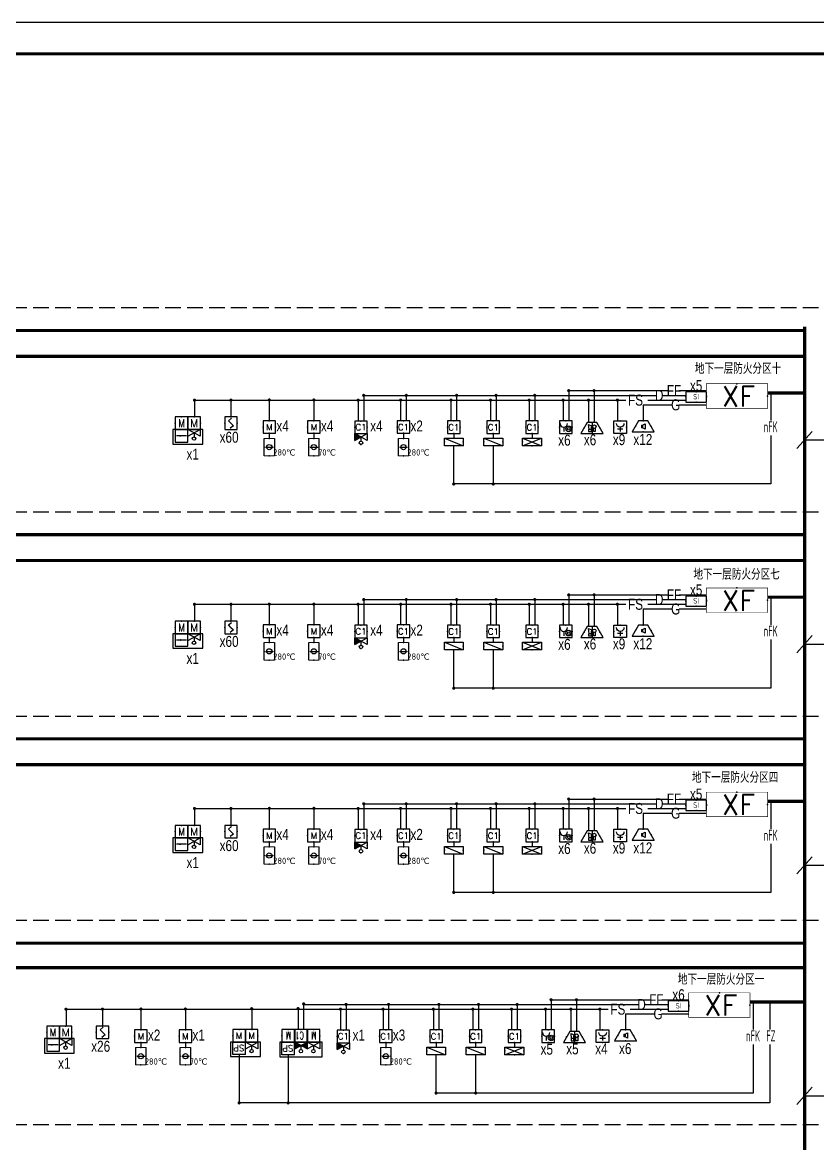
# Model space of a CAD drawing. Extents: x 169898 to 274998, y 61454 to 361069.
# Drawn here: x 229860 to 255171, y 226124 to 261813 of the extents above; entities that cross this region are included whole.
import ezdxf
from ezdxf.enums import TextEntityAlignment as Align

# ---------------------------------------------------------------- set-up
doc = ezdxf.new("R2010")
doc.units = 0
doc.header["$LTSCALE"] = 1000
doc.header["$MEASUREMENT"] = 0
doc.linetypes.add('CONTINOUS', pattern=[0])
doc.linetypes.add('DASH', pattern=[0.35, 0.25, -0.1])
doc.layers.get('0').update_dxf_attribs({"linetype": 'CONTINUOUS'})
for name, color, linetype in [('EQUIP-消防', 3, 'CONTINUOUS'), ('EQUIP-箱柜', 3, 'CONTINUOUS'), ('LAYER1', 7, 'CONTINOUS'), ('SIG_TEXT', 7, 'CONTINUOUS'), ('TEL_TEXT', 3, 'CONTINUOUS'), ('TEL_TITLE', 7, 'CONTINUOUS'), ('WIRE-照明', 1, 'CONTINUOUS')]:
    doc.layers.add(name, color=color, linetype=linetype)
doc.styles.add('_HZTXT', font='ROS', dxfattribs={"width": 0.8, "bigfont": 'JD'})
doc.styles.add('_TCH_LABEL', font='COMPLEX', dxfattribs={"bigfont": 'GBCBIG'})
doc.styles.add('_TEL_DIM', font='SIMPLEX', dxfattribs={"width": 0.8, "height": 3.5, "bigfont": 'JD'})
doc.styles.add('DQ', font='complex.shx', dxfattribs={"width": 0.7, "bigfont": 'HZTXT.shx'})
doc.styles.get("Standard").update_dxf_attribs({"font": 'gbenor.shx', "bigfont": 'gbcbig.shx'})

# ---------------------------------------------------------------- blocks, each defined once
blk = doc.blocks.new('$equip$00001700')
for p, q in [((-0.5, 0.5), (-0.5, -0.5)), ((0.5, 0.5), (-0.5, 0.5)), ((-0.2, 0.2), (0.05, 0.4)), ((0, 0), (-0.2, 0.2)), ((0, 0), (0.2, -0.2)), ((0.5, -0.5), (0.5, 0.5)), ((-0.5, -0.5), (0.5, -0.5)), ((0.2, -0.2), (-0.05, -0.4))]:
    blk.add_line(p, q)
for p in [(-0.5, 0), (0, 0.5), (0.5, 0), (0, -0.5)]:
    blk.add_point(p)
at = {"flags": 1}
for tag, height, p in [('A', 0.00002, (0, 0)), ('B', 0.4, (0.75, -0.204))]:
    blk.add_attdef(tag, text='', height=height, dxfattribs=at).set_placement(p, align=Align.MIDDLE_CENTER)
blk = doc.blocks.new('$equip$00001711')
for p, q in [((-0.5, 1), (-0.5, 0)), ((0.5, 1), (-0.5, 1)), ((0.5, 0), (0.5, 1)), ((-0.5, 0), (0.5, 0)), ((-0.169, 0.5), (-0.169, 0.15))]:
    blk.add_line(p, q)
for radius in [0.226, 0.113]:
    blk.add_circle((0.227, 0.36), radius)
blk.add_arc((-0.169, 0.8), 0.3, 180, 0)
for p in [(0, 1), (-0.5, 0.5), (0, 0), (0.5, 0.5)]:
    blk.add_point(p)
at = {"flags": 1}
for tag, height, p in [('A', 0.00002, (0, 0)), ('B', 0.4, (0.759, 0.309))]:
    blk.add_attdef(tag, text='', height=height, dxfattribs=at).set_placement(p, align=Align.MIDDLE_CENTER)
blk = doc.blocks.new('$equip$00001712')
for p, q in [((-0.5, 1), (-0.5, 0)), ((0.5, 1), (-0.5, 1)), ((0.5, 0), (0.5, 1)), ((-0.5, 0), (0.5, 0)), ((-0.219, 0.331), (0.222, 0.331)), ((0, 0.5), (0, 0.15))]:
    blk.add_line(p, q)
blk.add_arc((0, 0.8), 0.3, 180, 0)
for p in [(0, 1), (-0.5, 0.5), (0, 0), (0.5, 0.5)]:
    blk.add_point(p)
at = {"flags": 1}
for tag, height, p in [('A', 0.00002, (0, 0)), ('B', 0.4, (0.726, 0.302))]:
    blk.add_attdef(tag, text='', height=height, dxfattribs=at).set_placement(p, align=Align.MIDDLE_CENTER)
blk = doc.blocks.new('A$C5F0073ED')
blk.add_point((351, 1))
at = {"layer": 'EQUIP-消防'}
for p, q in [((202, 350), (0, 1)), ((0, 1), (703, 1)), ((502, 350), (202, 350)), ((502, 350), (202, 350)), ((244, 285), (332, 245)), ((264, 125), (244, 285)), ((332, 125), (244, 125)), ((244, 125), (244, 57)), ((244, 57), (332, 57)), ((332, 245), (312, 125)), ((332, 57), (332, 125)), ((352, 350), (352, 0)), ((396, 56), (396, 170)), ((456, 56), (396, 56)), ((456, 170), (456, 56)), ((703, 1), (502, 350))]:
    blk.add_line(p, q, dxfattribs=at)
blk.add_circle((426, 216), 55.4, dxfattribs=at)
for p in [(101, 175), (352, 350), (602, 175)]:
    blk.add_point(p, dxfattribs=at)
at = {"color": 7, "style": '_TEL_DIM', "flags": 1}
blk.add_attdef('A', text='', height=0.01, dxfattribs=at).set_placement((351, 1), align=Align.MIDDLE_CENTER)
blk = doc.blocks.new('$equip$00002776')
for p, q in [((0.65, 0.65), (-0.65, 0.65)), ((-0.65, 0.65), (-0.65, 0)), ((-0.65, 0), (0.65, 0)), ((0.65, 0), (0.65, 0.65))]:
    blk.add_line(p, q)
at = {"const_width": 0.04}
blk.add_lwpolyline([(-0.65, 0.65), (-0.65, 0), (0.65, 0), (0.65, 0.65), (-0.65, 0.65), (-0.65, 0)], dxfattribs=at)
for p in [(-0.65, 0.325), (0, 0.65), (0, 0), (0.65, 0.325)]:
    blk.add_point(p)
at = {"color": 7}
blk.add_attdef('$TEXT$', text='', height=0.34, dxfattribs=at).set_placement((0.006, 0.343), align=Align.MIDDLE_CENTER)
at = {"color": 7, "flags": 1}
for tag, height, p in [('A', 0.00002, (0, 0)), ('B', 0.4, (0.905, 0.246))]:
    blk.add_attdef(tag, text='', height=height, dxfattribs=at).set_placement(p, align=Align.MIDDLE_CENTER)
blk = doc.blocks.new('$equip$00002677')
for p, q in [((-0.3, 0.699), (-0.703, 0)), ((-0.703, 0), (0.703, 0)), ((0.3, 0.699), (-0.3, 0.699)), ((-0.117, 0.421), (-0.117, 0.26)), ((-0.117, 0.421), (-0.036, 0.421)), ((-0.036, 0.26), (-0.117, 0.26)), ((-0.036, 0.421), (0.118, 0.503)), ((-0.036, 0.421), (-0.036, 0.26)), ((0.118, 0.173), (-0.036, 0.26)), ((0.118, 0.503), (0.118, 0.173)), ((0.703, 0), (0.3, 0.699))]:
    blk.add_line(p, q)
at = {"const_width": 0.04}
blk.add_lwpolyline([(-0.3, 0.699), (0.3, 0.699), (0.703, 0), (-0.703, 0), (-0.3, 0.699), (0.3, 0.699)], dxfattribs=at)
blk.add_lwpolyline([(-0.3, 0.699), (0.3, 0.699), (0.703, 0), (-0.703, 0), (-0.3, 0.699), (0.3, 0.699)], dxfattribs=at)
for p in [(-0.501, 0.349), (0, 0.699), (0, 0), (0.502, 0.349)]:
    blk.add_point(p)
at = {"color": 7, "flags": 1}
for tag, height, p in [('A', 0.00002, (0, 0)), ('B', 0.4, (0.961, 0.299))]:
    blk.add_attdef(tag, text='', height=height, dxfattribs=at).set_placement(p, align=Align.MIDDLE_CENTER)
blk = doc.blocks.new('$equip$00001424')
for p, q in [((-0.75, 0), (0.75, 0.6)), ((-0.75, 0.6), (0.75, 0)), ((0.75, 0.6), (-0.75, 0.6)), ((-0.75, 0.6), (-0.75, 0)), ((-0.75, 0), (0.75, 0)), ((0.75, 0), (0.75, 0.6))]:
    blk.add_line(p, q)
for p in [(-0.75, 0.3), (0, 0.6), (0, 0), (0.75, 0.3)]:
    blk.add_point(p)
at = {"style": '_TCH_LABEL', "flags": 9}
blk.add_attdef('A', (0, 0), '', height=0.00002, dxfattribs=at)
blk = doc.blocks.new('$equip_U$00000168(HT0578)')
at = {"color": 3}
for p, q in [((0.5, 1), (-0.5, 1)), ((-0.5, 1), (-0.5, 0)), ((0.5, 1), (-0.5, 1)), ((-0.5, 1), (-0.5, 0)), ((0.5, 0), (0.5, 1)), ((0.5, 0), (0.5, 1)), ((-0.5, 0), (0.5, 0)), ((-0.5, 0), (0.5, 0))]:
    blk.add_line(p, q, dxfattribs=at)
at = {"color": 3, "const_width": 0.0125}
for points in [[(-0.5, 1), (-0.5, 0)], [(0.5, 1), (-0.5, 1)], [(0.5, 0), (0.5, 1)], [(-0.5, 0), (0.5, 0)]]:
    blk.add_lwpolyline(points, dxfattribs=at)
for p in [(0, 1), (-0.5, 0.5), (0, 0), (0.5, 0.5)]:
    blk.add_point(p)
at = {"color": 7, "style": '_TEL_DIM'}
blk.add_attdef('$TEXT$', text='', height=0.5, dxfattribs=at).set_placement((0.004, 0.487), align=Align.MIDDLE_CENTER)
at = {"color": 7, "style": '_TEL_DIM', "flags": 1}
blk.add_attdef('A', text='', height=0.000025, dxfattribs=at).set_placement((0, 0), align=Align.MIDDLE_CENTER)
blk = doc.blocks.new('$equip_U$00000156(HT0578)')
at = {"color": 3}
for p, q in [((1, 1), (0, 1)), ((0, 1), (0, 0)), ((1, 0), (1, 1)), ((0, 0), (-1, 0)), ((-1, 0), (-1, -1)), ((0, 0), (1, 0)), ((1, 0), (0, 0)), ((0, 0), (0, -1)), ((0, -1), (0, 0)), ((1, -1), (1, 0)), ((-1, -1), (0, -1)), ((0, -1), (1, -1))]:
    blk.add_line(p, q, dxfattribs=at)
at = {"color": 3, "linetype": 'Continuous'}
for p, q in [((-0.99, 0), (-0.99, 0.54)), ((-0.99, 0.54), (0, 0)), ((0, 0.54), (-0.99, 0)), ((-0.495, 0.27), (-0.495, 0.585)), ((0, 0.54), (0, 0))]:
    blk.add_line(p, q, dxfattribs=at)
at = {"color": 7}
blk.add_line((0.1, 0.5), (0.9, 0.5), dxfattribs=at)
at = {"color": 4, "linetype": 'DASH'}
blk.add_lwpolyline([(-1.188, 0), (1.188, 0), (1.188, 1.159), (-1.188, 1.159)], close=True, dxfattribs=at)
at = {"color": 3}
blk.add_lwpolyline([(-1, 0), (1, 0), (1, 0), (-1, 0)], close=True, dxfattribs=at)
at = {"color": 3, "linetype": 'Continuous'}
blk.add_circle((-0.495, 0.72), 0.135, dxfattribs=at)
for p in [(-0.99, 0), (1, 0), (-1, -0.5), (1, -0.5), (-0.5, -1), (0, -1), (0.5, -1)]:
    blk.add_point(p)
at = {"color": 7}
blk.add_solid([(0.9, 0.5), (0.551, 0.575), (0.551, 0.425)], dxfattribs=at)
at = {"color": 7, "style": '_TEL_DIM', "flags": 1}
blk.add_attdef('A', text='', height=0.000025, dxfattribs=at).set_placement((0, 0), align=Align.MIDDLE_CENTER)
at = {"color": 7, "style": '_TEL_DIM'}
blk.add_attdef('$TEXT$', text='', height=0.627, dxfattribs=at).set_placement((-0.503, -0.5), align=Align.MIDDLE_CENTER)
at = {"color": 3, "style": '_TEL_DIM', "width": 0.8}
blk.add_attdef('M', text='', height=0.627, dxfattribs=at).set_placement((0.497, -0.5), align=Align.MIDDLE_CENTER)
blk = doc.blocks.new('$equip_U$00000169(HT0578)')
at = {"color": 1}
for p, q in [((0.5, 1), (-0.5, 1)), ((-0.5, 1), (-0.5, 0)), ((0.5, 1), (-0.5, 1)), ((-0.5, 1), (-0.5, 0)), ((0.5, 0), (0.5, 1)), ((0.5, 0), (0.5, 1)), ((-0.5, 0), (0.5, 0)), ((-0.5, 0), (0.5, 0))]:
    blk.add_line(p, q, dxfattribs=at)
at = {"color": 1, "const_width": 0.0125}
for points in [[(-0.5, 1), (-0.5, 0)], [(0.5, 1), (-0.5, 1)], [(0.5, 0), (0.5, 1)], [(-0.5, 0), (0.5, 0)]]:
    blk.add_lwpolyline(points, dxfattribs=at)
for p in [(0, 1), (-0.5, 0.5), (0, 0), (0.5, 0.5)]:
    blk.add_point(p)
at = {"color": 7, "style": '_TEL_DIM'}
blk.add_attdef('$TEXT$', text='', height=0.5, dxfattribs=at).set_placement((0.004, 0.487), align=Align.MIDDLE_CENTER)
at = {"color": 7, "style": '_TEL_DIM', "flags": 1}
blk.add_attdef('A', text='', height=0.000025, dxfattribs=at).set_placement((0, 0), align=Align.MIDDLE_CENTER)
blk = doc.blocks.new('$equip$00002402')
at = {"lineweight": 20}
for p, q in [((0.322, 0.558), (-0.328, 0.558)), ((-0.328, -0.558), (0.322, -0.558))]:
    blk.add_line(p, q, dxfattribs=at)
for p, q in [((-0.328, -0.558), (-0.328, 0.558)), ((-0.242, 0), (0, 0)), ((0, 0), (0.242, 0)), ((0.322, 0.558), (0.322, -0.558))]:
    blk.add_line(p, q)
at = {"const_width": 0.04}
for points in [[(-0.328, -0.558), (-0.328, 0.558)], [(-0.328, 0.558), (0.322, 0.558), (0.322, -0.558), (-0.328, -0.558), (-0.328, 0.558), (0.322, 0.558)]]:
    blk.add_lwpolyline(points, dxfattribs=at)
blk.add_circle((-0.003, 0), 0.164)
for p in [(-0.328, 0), (-0.003, 0.558), (0.322, 0), (-0.003, -0.558)]:
    blk.add_point(p)
at = {"color": 7, "style": '_TEL_DIM', "flags": 1}
blk.add_attdef('A', text='', height=0.00002, dxfattribs=at).set_placement((0, 0), align=Align.MIDDLE_CENTER)
at = {"color": 7}
blk.add_attdef('$TEXT$', text='', height=0.4, dxfattribs=at).set_placement((0.832, -0.336), align=Align.MIDDLE_CENTER)
blk = doc.blocks.new('$equip$00002403')
for p, q in [((-0.328, -0.558), (-0.328, 0.558)), ((-0.242, 0), (0, 0)), ((0, 0), (0.242, 0)), ((0.322, 0.558), (0.322, -0.558))]:
    blk.add_line(p, q)
at = {"lineweight": 20}
for p, q in [((0.322, 0.558), (-0.328, 0.558)), ((-0.328, -0.558), (0.322, -0.558))]:
    blk.add_line(p, q, dxfattribs=at)
at = {"const_width": 0.04}
for points in [[(-0.328, 0.558), (0.322, 0.558), (0.322, -0.558), (-0.328, -0.558), (-0.328, 0.558), (0.322, 0.558)], [(-0.328, -0.558), (-0.328, 0.558)]]:
    blk.add_lwpolyline(points, dxfattribs=at)
blk.add_circle((-0.003, 0), 0.164)
for p in [(-0.328, 0), (-0.003, 0.558), (0.322, 0), (-0.003, -0.558)]:
    blk.add_point(p)
at = {"color": 7, "style": '_TEL_DIM', "flags": 1}
blk.add_attdef('A', text='', height=0.00002, dxfattribs=at).set_placement((0, 0), align=Align.MIDDLE_CENTER)
at = {"color": 7}
blk.add_attdef('$TEXT$', text='', height=0.4, dxfattribs=at).set_placement((0.957, -0.336), align=Align.MIDDLE_CENTER)
blk = doc.blocks.new('$equip_U$00000377(HT0787)')
at = {"const_width": 0.0125}
blk.add_lwpolyline([(-0.75, 0.6), (0.75, 0.6), (0.75, 0), (-0.75, 0), (-0.75, 0.6)], dxfattribs=at)
for p in [(0, 0.6), (-0.75, 0.3), (0.75, 0.3)]:
    blk.add_point(p)
at = {"color": 7, "style": '_TEL_DIM'}
blk.add_attdef('$TEXT$', text='', height=0.5, dxfattribs=at).set_placement((0.034, 0.291), align=Align.MIDDLE_CENTER)
at = {"color": 7, "style": '_TEL_DIM', "flags": 1}
for tag in ['A', 'REMARK']:
    blk.add_attdef(tag, text='', height=0.000025, dxfattribs=at).set_placement((0, 0), align=Align.MIDDLE_CENTER)
blk = doc.blocks.new('$equip_U$00000169(HT0787)')
at = {"color": 1}
for p, q in [((0.5, 1), (-0.5, 1)), ((-0.5, 1), (-0.5, 0)), ((0.5, 1), (-0.5, 1)), ((-0.5, 1), (-0.5, 0)), ((0.5, 0), (0.5, 1)), ((0.5, 0), (0.5, 1)), ((-0.5, 0), (0.5, 0)), ((-0.5, 0), (0.5, 0))]:
    blk.add_line(p, q, dxfattribs=at)
at = {"color": 1, "const_width": 0.0125}
for points in [[(-0.5, 1), (-0.5, 0)], [(0.5, 1), (-0.5, 1)], [(0.5, 0), (0.5, 1)], [(-0.5, 0), (0.5, 0)]]:
    blk.add_lwpolyline(points, dxfattribs=at)
for p in [(0, 1), (-0.5, 0.5), (0, 0), (0.5, 0.5)]:
    blk.add_point(p)
at = {"color": 7, "style": '_TEL_DIM'}
blk.add_attdef('$TEXT$', text='', height=0.5, dxfattribs=at).set_placement((0.004, 0.487), align=Align.MIDDLE_CENTER)
at = {"color": 7, "style": '_TEL_DIM', "flags": 1}
blk.add_attdef('A', text='', height=0.000025, dxfattribs=at).set_placement((0, 0), align=Align.MIDDLE_CENTER)
blk = doc.blocks.new('$equip_U$00000182(HT0787)')
at = {"color": 1}
for p, q in [((-0.501, 1), (-0.501, 0)), ((0.499, 1), (-0.501, 1)), ((-0.501, 1), (-0.501, 0)), ((0.499, 1), (-0.501, 1)), ((0.499, 0), (0.499, 1)), ((0.499, 0), (0.499, 1)), ((-0.501, 0), (0.499, 0)), ((-0.501, 0), (0.499, 0))]:
    blk.add_line(p, q, dxfattribs=at)
at = {"color": 2}
for p, q in [((0.501, 1.545), (-0.499, 1)), ((-0.499, 1.545), (0.501, 1)), ((-0.499, 1), (-0.499, 1.545)), ((0.001, 1.273), (0.001, 1.591)), ((0.501, 1.545), (0.501, 1))]:
    blk.add_line(p, q, dxfattribs=at)
at = {"color": 1, "const_width": 0.0125}
for points in [[(0.499, 1), (-0.501, 1)], [(-0.501, 1), (-0.501, 0)], [(0.499, 0), (0.499, 1)], [(-0.501, 0), (0.499, 0)]]:
    blk.add_lwpolyline(points, dxfattribs=at)
at = {"color": 2}
blk.add_circle((0.001, 1.727), 0.136, dxfattribs=at)
for p in [(0.001, 1.864), (-0.499, 1.273), (0.501, 1.273), (-0.501, 0.5), (-0.001, 0), (0.499, 0.5)]:
    blk.add_point(p)
blk.add_solid([(0.001, 1.273), (0.501, 1), (0.501, 1.545)], dxfattribs=at)
at = {"color": 7, "style": '_TEL_DIM'}
blk.add_attdef('$TEXT$', text='', height=0.5, dxfattribs=at).set_placement((0.003, 0.487), align=Align.MIDDLE_CENTER)
at = {"color": 7, "style": '_TEL_DIM', "flags": 1}
blk.add_attdef('A', text='', height=0.000025, dxfattribs=at).set_placement((0, 0), align=Align.MIDDLE_CENTER)
blk = doc.blocks.new('$equip$00001416')
for p, q in [((0.75, 0.6), (-0.75, 0.6)), ((-0.75, 0), (0.75, 0.6)), ((-0.75, 0.6), (-0.75, 0)), ((-0.75, 0), (0.75, 0)), ((0.75, 0), (0.75, 0.6))]:
    blk.add_line(p, q)
for p in [(-0.75, 0.3), (0, 0.6), (0, 0), (0.75, 0.3)]:
    blk.add_point(p)
at = {"style": '_TCH_LABEL', "flags": 9}
blk.add_attdef('A', (0, 0), '', height=0.00002, dxfattribs=at)
blk = doc.blocks.new('$equip_U$00000243(HT0787)')
h = blk.add_hatch(color=2)
h.paths.add_polyline_path([(-0.49, 1), (0.005, 1.27), (-0.49, 1.54)])
h.paths.add_polyline_path([(0.5, 1), (0.5, 1.54), (0.005, 1.27)])
at = {"color": 4}
for p, q in [((0.52, 2), (0.52, 1)), ((0.52, 2), (1.52, 2)), ((1.52, 2), (1.52, 1)), ((0.51, 1), (1.51, 1))]:
    blk.add_line(p, q, dxfattribs=at)
at = {"color": 3}
for p, q in [((-0.515, 1), (-1.515, 1)), ((-1.515, 1), (-1.515, 0)), ((-0.515, 1), (-1.515, 1)), ((-1.515, 1), (-1.515, 0)), ((-0.515, 0), (-0.515, 1)), ((-0.515, 0), (-0.515, 1)), ((1.52, 1), (0.52, 1)), ((1.52, 1), (0.52, 1)), ((0.52, 1), (0.52, 0)), ((1.52, 1), (0.52, 1)), ((0.52, 1), (0.52, 0)), ((1.52, 0), (1.52, 1)), ((1.52, 0), (1.52, 1)), ((-1.515, 0), (-0.515, 0)), ((-1.515, 0), (-0.515, 0)), ((0.52, 0), (1.52, 0)), ((0.52, 0), (1.52, 0))]:
    blk.add_line(p, q, dxfattribs=at)
at = {"color": 3, "linetype": 'Continuous'}
for p, q in [((-1.49, 1), (-1.49, 1.54)), ((-1.49, 1.54), (-0.5, 1)), ((-0.5, 1.54), (-1.49, 1)), ((-0.995, 1.27), (-0.995, 1.585)), ((-0.5, 1.54), (-0.5, 1))]:
    blk.add_line(p, q, dxfattribs=at)
at = {"color": 1}
for p, q in [((0.5, 1), (-0.5, 1)), ((-0.5, 1), (-0.5, 0)), ((0.5, 1), (-0.5, 1)), ((-0.5, 1), (-0.5, 0)), ((0.5, 0), (0.5, 1)), ((0.5, 0), (0.5, 1)), ((-0.5, 0), (0.5, 0)), ((-0.5, 0), (0.5, 0))]:
    blk.add_line(p, q, dxfattribs=at)
at = {"color": 2, "linetype": 'Continuous'}
for p, q in [((-0.49, 1), (-0.49, 1.54)), ((-0.49, 1.54), (0.5, 1)), ((0.5, 1.54), (-0.49, 1)), ((0.005, 1.27), (0.005, 1.585))]:
    blk.add_line(p, q, dxfattribs=at)
at = {"linetype": 'Continuous'}
blk.add_line((0.5, 1.54), (0.5, 1), dxfattribs=at)
at = {"color": 4, "linetype": 'DASH'}
blk.add_lwpolyline([(-1.698, 1), (1.689, 1), (1.689, 2.159), (-1.698, 2.159)], close=True, dxfattribs=at)
at = {"color": 3, "const_width": 0.0125}
for points in [[(-1.515, 1), (-1.515, 0)], [(-0.515, 1), (-1.515, 1)], [(-0.515, 0), (-0.515, 1)], [(0.52, 1), (0.52, 0)], [(1.52, 1), (0.52, 1)], [(1.52, 0), (1.52, 1)], [(-1.515, 0), (-0.515, 0)], [(0.52, 0), (1.52, 0)]]:
    blk.add_lwpolyline(points, dxfattribs=at)
at = {"color": 1, "const_width": 0.0125}
for points in [[(-0.5, 1), (-0.5, 0)], [(0.5, 1), (-0.5, 1)], [(0.5, 0), (0.5, 1)], [(-0.5, 0), (0.5, 0)]]:
    blk.add_lwpolyline(points, dxfattribs=at)
at = {"color": 3, "linetype": 'Continuous'}
blk.add_circle((-0.995, 1.72), 0.135, dxfattribs=at)
at = {"color": 2, "linetype": 'Continuous'}
blk.add_circle((0.005, 1.72), 0.135, dxfattribs=at)
for p in [(-1.515, 0.5), (-1.015, 0), (0, 0), (1.02, 0), (1.52, 0.5)]:
    blk.add_point(p)
at = {"color": 7, "style": 'DQ'}
blk.add_text('SP', height=0.5, dxfattribs=at).set_placement((1.045, 1.486), align=Align.MIDDLE)
at = {"color": 7, "style": '_TEL_DIM', "width": 0.6}
for s, p in [('M ', (-1.23, 0.18)), ('C1', (-0.23, 0.18)), ('M ', (0.804, 0.18))]:
    blk.add_text(s, height=0.6, dxfattribs=at).set_placement(p)
at = {"color": 7, "style": '_TEL_DIM', "flags": 1}
blk.add_attdef('A', text='', height=0.000025, dxfattribs=at).set_placement((0, 0), align=Align.MIDDLE_CENTER)
blk = doc.blocks.new('$equip_U$00000224(HT0787)')
at = {"color": 1}
for p, q in [((0, 1), (1, 1)), ((0, 1), (0, 0)), ((1, 1), (1, 0)), ((0, 0), (1, 0))]:
    blk.add_line(p, q, dxfattribs=at)
at = {"color": 3}
for p, q in [((-1, 0), (-1, -1)), ((0, 0), (-1, 0)), ((-1, 0), (-1, -1)), ((0, 0), (-1, 0)), ((0, 0), (-1, 0)), ((0, 0), (0, -1)), ((1, 0), (0, 0)), ((0, 0), (0, -1)), ((1, 0), (0, 0)), ((0, -1), (0, 0)), ((0, -1), (0, 0)), ((1, 0), (0, 0)), ((0, 0), (1, 0)), ((1, -1), (1, 0)), ((1, -1), (1, 0)), ((-1, -1), (0, -1)), ((-1, -1), (0, -1)), ((0, -1), (1, -1)), ((0, -1), (1, -1))]:
    blk.add_line(p, q, dxfattribs=at)
at = {"color": 3, "linetype": 'Continuous'}
for p, q in [((0, 0.54), (-0.99, 0)), ((-0.99, 0.54), (0, 0)), ((-0.99, 0), (-0.99, 0.54)), ((-0.495, 0.27), (-0.495, 0.585)), ((0, 0.54), (0, 0))]:
    blk.add_line(p, q, dxfattribs=at)
at = {"color": 4, "linetype": 'DASH'}
blk.add_lwpolyline([(-1.188, 0), (1.188, 0), (1.188, 1.159), (-1.188, 1.159)], close=True, dxfattribs=at)
at = {"color": 3, "const_width": 0.0125}
for points in [[(0, 0), (-1, 0)], [(-1, 0), (-1, -1)], [(1, 0), (0, 0)], [(0, 0), (0, -1)], [(0, -1), (0, 0)], [(1, -1), (1, 0)], [(-1, -1), (0, -1)], [(0, -1), (1, -1)]]:
    blk.add_lwpolyline(points, dxfattribs=at)
at = {"color": 3, "linetype": 'Continuous'}
blk.add_circle((-0.495, 0.72), 0.135, dxfattribs=at)
for p in [(1, 0.5), (-1, -0.5), (1, -0.5), (-0.5, -1), (0.5, -1)]:
    blk.add_point(p)
at = {"color": 7, "style": 'DQ'}
blk.add_text('SP', height=0.5, dxfattribs=at).set_placement((0.525, 0.486), align=Align.MIDDLE)
at = {"color": 7, "style": '_TEL_DIM', "flags": 1}
blk.add_attdef('A', text='', height=0.000025, dxfattribs=at).set_placement((0, 0), align=Align.MIDDLE_CENTER)
at = {"color": 7, "style": '_TEL_DIM'}
for tag, p in [('$TEXT$', (-0.496, -0.513)), ('M', (0.504, -0.513))]:
    blk.add_attdef(tag, text='', height=0.5, dxfattribs=at).set_placement(p, align=Align.MIDDLE_CENTER)

msp = doc.modelspace()

# ---------------------------------------------------------------- linework, layer by layer
for p, q in [((255002, 248795), (254514, 248249)), ((254754, 248526), (262530, 248526)), ((255002, 242295), (254514, 241749)), ((254754, 242026), (262530, 242026)), ((255002, 235255), (254514, 234709)), ((254754, 234986), (262530, 234986)), ((255002, 227917), (254514, 227371)), ((254762, 227648), (262538, 227648))]:
    msp.add_line(p, q)
at = {"layer": 'LAYER1', "linetype": 'DASH', "ltscale": 2}
for p, q in [((174899, 252733), (265998, 252733)), ((174899, 246233), (265998, 246233)), ((174899, 239733), (265998, 239733)), ((174899, 233233), (265998, 233233)), ((174899, 226733), (265998, 226733))]:
    msp.add_line(p, q, dxfattribs=at)
at = {"layer": 'SIG_TEXT', "const_width": 50}
for points in [[(235361, 249791, -1), (235311, 249791, -1)], [(236523, 249791, -1), (236473, 249791, -1)], [(237744, 249795, -1), (237694, 249795, -1)], [(239162, 249795, -1), (239112, 249795, -1)], [(240571, 249791, -1), (240521, 249791, -1)], [(240749, 249941, -1), (240699, 249941, -1)], [(241924, 249791, -1), (241874, 249791, -1)], [(242102, 249941, -1), (242052, 249941, -1)], [(243527, 249791, -1), (243477, 249791, -1)], [(243705, 249941, -1), (243655, 249941, -1)], [(244784, 249791, -1), (244734, 249791, -1)], [(244962, 249941, -1), (244912, 249941, -1)], [(246017, 249791, -1), (245967, 249791, -1)], [(246195, 249941, -1), (246145, 249941, -1)], [(247096, 249791, -1), (247046, 249791, -1)], [(247274, 250091, -1), (247224, 250091, -1)], [(247904, 249791, -1), (247854, 249791, -1)], [(248082, 250091, -1), (248032, 250091, -1)], [(248825, 249791, -1), (248775, 249791, -1)], [(243614, 247120, -1), (243564, 247120, -1)], [(244873, 247120, -1), (244823, 247120, -1)], [(240749, 243441, -1), (240699, 243441, -1)], [(242102, 243441, -1), (242052, 243441, -1)], [(243705, 243441, -1), (243655, 243441, -1)], [(244962, 243441, -1), (244912, 243441, -1)], [(246195, 243441, -1), (246145, 243441, -1)], [(247274, 243591, -1), (247224, 243591, -1)], [(248082, 243591, -1), (248032, 243591, -1)], [(235361, 243291, -1), (235311, 243291, -1)], [(236523, 243291, -1), (236473, 243291, -1)], [(237744, 243295, -1), (237694, 243295, -1)], [(239162, 243295, -1), (239112, 243295, -1)], [(240571, 243291, -1), (240521, 243291, -1)], [(241924, 243291, -1), (241874, 243291, -1)], [(243527, 243291, -1), (243477, 243291, -1)], [(244784, 243291, -1), (244734, 243291, -1)], [(246017, 243291, -1), (245967, 243291, -1)], [(247096, 243291, -1), (247046, 243291, -1)], [(247904, 243291, -1), (247854, 243291, -1)], [(248825, 243291, -1), (248775, 243291, -1)], [(243614, 240620, -1), (243564, 240620, -1)], [(244873, 240620, -1), (244823, 240620, -1)], [(240749, 236941, -1), (240699, 236941, -1)], [(242102, 236941, -1), (242052, 236941, -1)], [(243705, 236941, -1), (243655, 236941, -1)], [(244962, 236941, -1), (244912, 236941, -1)], [(246195, 236941, -1), (246145, 236941, -1)], [(247274, 237091, -1), (247224, 237091, -1)], [(248082, 237091, -1), (248032, 237091, -1)], [(235361, 236791, -1), (235311, 236791, -1)], [(236523, 236791, -1), (236473, 236791, -1)], [(237744, 236795, -1), (237694, 236795, -1)], [(239162, 236795, -1), (239112, 236795, -1)], [(240571, 236791, -1), (240521, 236791, -1)], [(241924, 236791, -1), (241874, 236791, -1)], [(243527, 236791, -1), (243477, 236791, -1)], [(244784, 236791, -1), (244734, 236791, -1)], [(246017, 236791, -1), (245967, 236791, -1)], [(247096, 236791, -1), (247046, 236791, -1)], [(247904, 236791, -1), (247854, 236791, -1)], [(248825, 236791, -1), (248775, 236791, -1)], [(243614, 234120, -1), (243564, 234120, -1)], [(244873, 234120, -1), (244823, 234120, -1)], [(238837, 230572, -1), (238787, 230572, -1)], [(240187, 230553, -1), (240137, 230553, -1)], [(241541, 230553, -1), (241491, 230553, -1)], [(243143, 230553, -1), (243093, 230553, -1)], [(244401, 230553, -1), (244351, 230553, -1)], [(245633, 230553, -1), (245583, 230553, -1)], [(246712, 230703, -1), (246662, 230703, -1)], [(247521, 230703, -1), (247471, 230703, -1)], [(231272, 230403, -1), (231222, 230403, -1)], [(232435, 230403, -1), (232385, 230403, -1)], [(233655, 230407, -1), (233605, 230407, -1)], [(235073, 230407, -1), (235023, 230407, -1)], [(237183, 230418, -1), (237133, 230418, -1)], [(238659, 230422, -1), (238609, 230422, -1)], [(240010, 230403, -1), (239960, 230403, -1)], [(241363, 230403, -1), (241313, 230403, -1)], [(242966, 230403, -1), (242916, 230403, -1)], [(244223, 230403, -1), (244173, 230403, -1)], [(245456, 230403, -1), (245406, 230403, -1)], [(246535, 230403, -1), (246485, 230403, -1)], [(247343, 230403, -1), (247293, 230403, -1)], [(248264, 230403, -1), (248214, 230403, -1)], [(243053, 227732, -1), (243003, 227732, -1)], [(244312, 227732, -1), (244262, 227732, -1)], [(236783, 227418, -1), (236733, 227418, -1)], [(238343, 227418, -1), (238293, 227418, -1)]]:
    msp.add_lwpolyline(points, format="xyb", close=True, dxfattribs=at)
at = {"layer": 'TEL_TITLE'}
msp.add_lwpolyline([(169898, 202413), (274998, 202413), (274998, 261813), (169898, 261813)], close=True, dxfattribs=at)
at = {"layer": 'TEL_TITLE', "const_width": 100}
msp.add_lwpolyline([(172398, 203413), (273998, 203413), (273998, 260813), (172398, 260813)], close=True, dxfattribs=at)
at = {"layer": 'WIRE-照明', "linetype": 'ByBlock'}
for p, q in [((240724, 249941), (250030, 249941)), ((247249, 250091), (250413, 250091)), ((250233, 249941), (250981, 249941)), ((250770, 250091), (251631, 250091)), ((253679, 250018), (253679, 249142)), ((235335, 249791), (249066, 249791)), ((249621, 249641), (250551, 249641)), ((249765, 249791), (250981, 249791)), ((250764, 249641), (251631, 249641)), ((253679, 248665), (253679, 247120)), ((243589, 247120), (243589, 248340)), ((244848, 248340), (244848, 247120)), ((253679, 247120), (243589, 247120)), ((240724, 243441), (250030, 243441)), ((247249, 243591), (250413, 243591)), ((250233, 243441), (250981, 243441)), ((250770, 243591), (251631, 243591)), ((253679, 243518), (253679, 242642)), ((235335, 243291), (249066, 243291)), ((249621, 243141), (250551, 243141)), ((249765, 243291), (250981, 243291)), ((250764, 243141), (251631, 243141)), ((253679, 242165), (253679, 240620)), ((243589, 240620), (243589, 241840)), ((244848, 241840), (244848, 240620)), ((253679, 240620), (243589, 240620)), ((247249, 237091), (250413, 237091)), ((250770, 237091), (251631, 237091)), ((253679, 237018), (253679, 236142)), ((235335, 236791), (249066, 236791)), ((240724, 236941), (250030, 236941)), ((249621, 236641), (250551, 236641)), ((249765, 236791), (250981, 236791)), ((250233, 236941), (250981, 236941)), ((250764, 236641), (251631, 236641)), ((253679, 235665), (253679, 234120)), ((243589, 234120), (243589, 235340)), ((244848, 235340), (244848, 234120)), ((253679, 234120), (243589, 234120)), ((238812, 230553), (249469, 230553)), ((246687, 230703), (249852, 230703)), ((249672, 230553), (250419, 230553)), ((250209, 230703), (251069, 230703)), ((253118, 230630), (253118, 229754)), ((253647, 230630), (253647, 229754)), ((231247, 230403), (248505, 230403)), ((249060, 230253), (249990, 230253)), ((249204, 230403), (250419, 230403)), ((250203, 230253), (251069, 230253)), ((253118, 229278), (253118, 227732)), ((253647, 229278), (253647, 227418)), ((236758, 228957), (236758, 227418)), ((238318, 228954), (238318, 227418)), ((243028, 227732), (243028, 228952)), ((244287, 228952), (244287, 227732)), ((253118, 227732), (243028, 227732)), ((253647, 227418), (236758, 227418))]:
    msp.add_line(p, q, dxfattribs=at)
at = {"layer": 'WIRE-照明'}
for p, q in [((240724, 249941), (240724, 249130)), ((242077, 249941), (242077, 249130)), ((243680, 249941), (243680, 249130)), ((244937, 249941), (244937, 249130)), ((246170, 249941), (246170, 249130)), ((247249, 250091), (247249, 249130)), ((248057, 250091), (248057, 249080)), ((235335, 249791), (235335, 249254)), ((236498, 249791), (236498, 249254)), ((237719, 249795), (237719, 249134)), ((239137, 249795), (239137, 249134)), ((240546, 249791), (240546, 249130)), ((241899, 249791), (241899, 249130)), ((243502, 249791), (243502, 249130)), ((244759, 249791), (244759, 249130)), ((245992, 249791), (245992, 249130)), ((247071, 249791), (247071, 249130)), ((247879, 249791), (247879, 249080)), ((248800, 249791), (248800, 249130)), ((249621, 249641), (249621, 249130)), ((237719, 248734), (237719, 248572)), ((239137, 248734), (239137, 248572)), ((241988, 248734), (241988, 248572)), ((243591, 248730), (243591, 248580)), ((244848, 248730), (244848, 248580)), ((246081, 248730), (246081, 248580)), ((240724, 243441), (240724, 242630)), ((242077, 243441), (242077, 242630)), ((243680, 243441), (243680, 242630)), ((244937, 243441), (244937, 242630)), ((246170, 243441), (246170, 242630)), ((247249, 243591), (247249, 242630)), ((248057, 243591), (248057, 242580)), ((235335, 243291), (235335, 242754)), ((236498, 243291), (236498, 242754)), ((237719, 243295), (237719, 242634)), ((239137, 243295), (239137, 242634)), ((240546, 243291), (240546, 242630)), ((241899, 243291), (241899, 242630)), ((243502, 243291), (243502, 242630)), ((244759, 243291), (244759, 242630)), ((245992, 243291), (245992, 242630)), ((247071, 243291), (247071, 242630)), ((247879, 243291), (247879, 242580)), ((248800, 243291), (248800, 242630)), ((249621, 243141), (249621, 242630)), ((237719, 242234), (237719, 242072)), ((239137, 242234), (239137, 242072)), ((241988, 242234), (241988, 242072)), ((243591, 242230), (243591, 242080)), ((244848, 242230), (244848, 242080)), ((246081, 242230), (246081, 242080)), ((247249, 237091), (247249, 236130)), ((248057, 237091), (248057, 236080)), ((235335, 236791), (235335, 236254)), ((236498, 236791), (236498, 236254)), ((237719, 236795), (237719, 236134)), ((239137, 236795), (239137, 236134)), ((240546, 236791), (240546, 236130)), ((240724, 236941), (240724, 236130)), ((241899, 236791), (241899, 236130)), ((242077, 236941), (242077, 236130)), ((243502, 236791), (243502, 236130)), ((243680, 236941), (243680, 236130)), ((244759, 236791), (244759, 236130)), ((244937, 236941), (244937, 236130)), ((245992, 236791), (245992, 236130)), ((246170, 236941), (246170, 236130)), ((247071, 236791), (247071, 236130)), ((247879, 236791), (247879, 236080)), ((248800, 236791), (248800, 236130)), ((249621, 236641), (249621, 236130)), ((237719, 235734), (237719, 235572)), ((239137, 235734), (239137, 235572)), ((241988, 235734), (241988, 235572)), ((243591, 235730), (243591, 235580)), ((244848, 235730), (244848, 235580)), ((246081, 235730), (246081, 235580)), ((238812, 230572), (238812, 229760)), ((240162, 230553), (240162, 229742)), ((241516, 230553), (241516, 229742)), ((243118, 230553), (243118, 229742)), ((244376, 230553), (244376, 229742)), ((245608, 230553), (245608, 229742)), ((246687, 230703), (246687, 229742)), ((247496, 230703), (247496, 229692)), ((231247, 230403), (231247, 229866)), ((232410, 230403), (232410, 229866)), ((233630, 230407), (233630, 229746)), ((235048, 230407), (235048, 229746)), ((237158, 230418), (237158, 229757)), ((238634, 230422), (238634, 229760)), ((239985, 230403), (239985, 229742)), ((241338, 230403), (241338, 229742)), ((242941, 230403), (242941, 229742)), ((244198, 230403), (244198, 229742)), ((245431, 230403), (245431, 229742)), ((246510, 230403), (246510, 229742)), ((247318, 230403), (247318, 229692)), ((248239, 230403), (248239, 229742)), ((249060, 230253), (249060, 229742)), ((233630, 229346), (233630, 229185)), ((235048, 229346), (235048, 229185)), ((241427, 229346), (241427, 229185)), ((243029, 229342), (243029, 229192)), ((244287, 229342), (244287, 229192)), ((245520, 229342), (245520, 229192))]:
    msp.add_line(p, q, dxfattribs=at)
at = {"layer": 'WIRE-照明', "const_width": 100}
for points in [[(205626, 252006), (254762, 252006)], [(254762, 252133), (254762, 217133)], [(227108, 249779), (227108, 251184), (254762, 251184)], [(254762, 250018), (253581, 250018)], [(205626, 245506), (254762, 245506)], [(205626, 245506), (254762, 245506)], [(227108, 243279), (227108, 244684), (254762, 244684)], [(254762, 243518), (253581, 243518)], [(205626, 239006), (254762, 239006)], [(205626, 239006), (254762, 239006)], [(227108, 236779), (227108, 238184), (254762, 238184)], [(254762, 237018), (253581, 237018)], [(205626, 232506), (254762, 232506)], [(227108, 230320), (227108, 231724), (254762, 231724)], [(254762, 230630), (253019, 230630)]]:
    msp.add_lwpolyline(points, dxfattribs=at)

# ---------------------------------------------------------------- block references
for p in [(247640, 248730), (247640, 242230), (247640, 235730), (247079, 229342)]:
    msp.add_blockref('A$C5F0073ED', p)
at = {"layer": 'EQUIP-消防'}
for name, p, xscale, yscale, zscale, values in [('$equip_U$00000377(HT0787)', (252606, 249531), 1300, 1300, 1300, {'$TEXT$': 'XF'}), ('$equip$00002776', (251306, 249728), 500, 500, 500, {'$TEXT$': 'SI'}), ('$equip_U$00000168(HT0578)', (237719, 248734), 400, 400, 400, {'$TEXT$': 'M'}), ('$equip_U$00000168(HT0578)', (239137, 248734), 400, 400, 400, {'$TEXT$': 'M'}), ('$equip_U$00000169(HT0787)', (241988, 248734), 400, 400, 400, {'$TEXT$': 'C1'}), ('$equip_U$00000169(HT0578)', (243591, 248730), 400, 400, 400, {'$TEXT$': 'C1'}), ('$equip_U$00000169(HT0578)', (244848, 248730), 400, 400, 400, {'$TEXT$': 'C1'}), ('$equip_U$00000169(HT0578)', (246081, 248730), 400, 400, 400, {'$TEXT$': 'C1'}), ('$equip$00002403', (237720, 248293), 500, 500, 500, {'$TEXT$': '280℃'}), ('$equip$00002402', (239138, 248293), 500, 500, 500, {'$TEXT$': '70℃'}), ('$equip$00002403', (241990, 248293), 500, 500, 500, {'$TEXT$': '280℃'}), ('$equip_U$00000377(HT0787)', (252606, 243031), 1300, 1300, 1300, {'$TEXT$': 'XF'}), ('$equip$00002776', (251306, 243228), 500, 500, 500, {'$TEXT$': 'SI'}), ('$equip_U$00000168(HT0578)', (237719, 242234), 400, 400, 400, {'$TEXT$': 'M'}), ('$equip_U$00000168(HT0578)', (239137, 242234), 400, 400, 400, {'$TEXT$': 'M'}), ('$equip_U$00000169(HT0787)', (241988, 242234), 400, 400, 400, {'$TEXT$': 'C1'}), ('$equip_U$00000169(HT0578)', (243591, 242230), 400, 400, 400, {'$TEXT$': 'C1'}), ('$equip_U$00000169(HT0578)', (244848, 242230), 400, 400, 400, {'$TEXT$': 'C1'}), ('$equip_U$00000169(HT0578)', (246081, 242230), 400, 400, 400, {'$TEXT$': 'C1'}), ('$equip$00002403', (237720, 241793), 500, 500, 500, {'$TEXT$': '280℃'}), ('$equip$00002402', (239138, 241793), 500, 500, 500, {'$TEXT$': '70℃'}), ('$equip$00002403', (241990, 241793), 500, 500, 500, {'$TEXT$': '280℃'}), ('$equip$00002776', (251306, 236728), 500, 500, 500, {'$TEXT$': 'SI'}), ('$equip_U$00000377(HT0787)', (252606, 236531), 1300, 1300, 1300, {'$TEXT$': 'XF'}), ('$equip_U$00000168(HT0578)', (237719, 235734), 400, 400, 400, {'$TEXT$': 'M'}), ('$equip_U$00000168(HT0578)', (239137, 235734), 400, 400, 400, {'$TEXT$': 'M'}), ('$equip_U$00000169(HT0787)', (241988, 235734), 400, 400, 400, {'$TEXT$': 'C1'}), ('$equip_U$00000169(HT0578)', (243591, 235730), 400, 400, 400, {'$TEXT$': 'C1'}), ('$equip_U$00000169(HT0578)', (244848, 235730), 400, 400, 400, {'$TEXT$': 'C1'}), ('$equip_U$00000169(HT0578)', (246081, 235730), 400, 400, 400, {'$TEXT$': 'C1'}), ('$equip$00002403', (237720, 235293), 500, 500, 500, {'$TEXT$': '280℃'}), ('$equip$00002402', (239138, 235293), 500, 500, 500, {'$TEXT$': '70℃'}), ('$equip$00002403', (241990, 235293), 500, 500, 500, {'$TEXT$': '280℃'}), ('$equip_U$00000377(HT0787)', (252044, 230143), 1300, 1300, 1300, {'$TEXT$': 'XF'}), ('$equip$00002776', (250744, 230340), 500, 500, 500, {'$TEXT$': 'SI'}), ('$equip_U$00000168(HT0578)', (233630, 229346), 400, 400, 400, {'$TEXT$': 'M'}), ('$equip_U$00000168(HT0578)', (235048, 229346), 400, 400, 400, {'$TEXT$': 'M'}), ('$equip_U$00000169(HT0787)', (241427, 229346), 400, 400, 400, {'$TEXT$': 'C1'}), ('$equip_U$00000169(HT0578)', (243029, 229342), 400, 400, 400, {'$TEXT$': 'C1'}), ('$equip_U$00000169(HT0578)', (244287, 229342), 400, 400, 400, {'$TEXT$': 'C1'}), ('$equip_U$00000169(HT0578)', (245520, 229342), 400, 400, 400, {'$TEXT$': 'C1'}), ('$equip$00002403', (233632, 228905), 500, 500, 500, {'$TEXT$': '280℃'}), ('$equip$00002402', (235050, 228905), 500, 500, 500, {'$TEXT$': '70℃'}), ('$equip$00002403', (241428, 228905), 500, 500, 500, {'$TEXT$': '280℃'})]:
    msp.add_blockref(name, p, dxfattribs=dict(at, xscale=xscale, yscale=yscale, zscale=zscale)).add_auto_attribs(values)
ref = msp.add_blockref('$equip_U$00000156(HT0578)', (235124, 248854), dxfattribs=dict(at, xscale=400, yscale=400, zscale=400, rotation=180))
ref.add_attrib('M', 'M', dxfattribs={"layer": '0', "color": 3, "height": 251, "style": '_TEL_DIM', "width": 0.8}).set_placement((234925, 249054), align=Align.MIDDLE_CENTER)
ref.add_attrib('$TEXT$', 'M', dxfattribs={"layer": '0', "color": 7, "height": 251, "style": '_TEL_DIM'}).set_placement((235325, 249054), align=Align.MIDDLE_CENTER)
for name, p, xscale, yscale, zscale in [('$equip$00001700', (236498, 249054), 400, 400, 400), ('$equip$00002677', (249621, 248781), 500, 500, 500), ('$equip$00001700', (236498, 242554), 400, 400, 400), ('$equip$00002677', (249621, 242281), 500, 500, 500), ('$equip$00001700', (236498, 236054), 400, 400, 400), ('$equip$00002677', (249621, 235781), 500, 500, 500), ('$equip$00001700', (232410, 229666), 400, 400, 400), ('$equip$00002677', (249060, 229393), 500, 500, 500)]:
    msp.add_blockref(name, p, dxfattribs=dict(at, xscale=xscale, yscale=yscale, zscale=zscale))
ref = msp.add_blockref('$equip_U$00000182(HT0787)', (240637, 249124), dxfattribs=dict(at, xscale=400, yscale=400, zscale=400, rotation=180))
ref.add_attrib('$TEXT$', 'C1', dxfattribs={"layer": '0', "color": 7, "height": 200, "style": '_TEL_DIM'}).set_placement((240636, 248929), align=Align.MIDDLE_CENTER)
at = {"layer": 'EQUIP-消防', "linetype": 'ByBlock', "yscale": 400, "zscale": 400}
for name, p, xscale in [('$equip$00001711', (247160, 248730), 400), ('$equip$00001712', (248889, 248730), -400), ('$equip$00001711', (247160, 242230), 400), ('$equip$00001712', (248889, 242230), -400), ('$equip$00001711', (247160, 235730), 400), ('$equip$00001712', (248889, 235730), -400), ('$equip$00001711', (246599, 229342), 400), ('$equip$00001712', (248328, 229342), -400)]:
    msp.add_blockref(name, p, dxfattribs=dict(at, xscale=xscale))
at = {"layer": 'EQUIP-消防'}
ref = msp.add_blockref('$equip_U$00000156(HT0578)', (235124, 242354), dxfattribs=dict(at, xscale=400, yscale=400, zscale=400, rotation=180))
ref.add_attrib('M', 'M', dxfattribs={"layer": '0', "color": 3, "height": 251, "style": '_TEL_DIM', "width": 0.8}).set_placement((234925, 242554), align=Align.MIDDLE_CENTER)
ref.add_attrib('$TEXT$', 'M', dxfattribs={"layer": '0', "color": 7, "height": 251, "style": '_TEL_DIM'}).set_placement((235325, 242554), align=Align.MIDDLE_CENTER)
ref = msp.add_blockref('$equip_U$00000182(HT0787)', (240637, 242624), dxfattribs=dict(at, xscale=400, yscale=400, zscale=400, rotation=180))
ref.add_attrib('$TEXT$', 'C1', dxfattribs={"layer": '0', "color": 7, "height": 200, "style": '_TEL_DIM'}).set_placement((240636, 242429), align=Align.MIDDLE_CENTER)
ref = msp.add_blockref('$equip_U$00000156(HT0578)', (235124, 235854), dxfattribs=dict(at, xscale=400, yscale=400, zscale=400, rotation=180))
ref.add_attrib('M', 'M', dxfattribs={"layer": '0', "color": 3, "height": 251, "style": '_TEL_DIM', "width": 0.8}).set_placement((234925, 236054), align=Align.MIDDLE_CENTER)
ref.add_attrib('$TEXT$', 'M', dxfattribs={"layer": '0', "color": 7, "height": 251, "style": '_TEL_DIM'}).set_placement((235325, 236054), align=Align.MIDDLE_CENTER)
ref = msp.add_blockref('$equip_U$00000182(HT0787)', (240637, 236124), dxfattribs=dict(at, xscale=400, yscale=400, zscale=400, rotation=180))
ref.add_attrib('$TEXT$', 'C1', dxfattribs={"layer": '0', "color": 7, "height": 200, "style": '_TEL_DIM'}).set_placement((240636, 235929), align=Align.MIDDLE_CENTER)
ref = msp.add_blockref('$equip_U$00000156(HT0578)', (231035, 229466), dxfattribs=dict(at, xscale=400, yscale=400, zscale=400, rotation=180))
ref.add_attrib('M', 'M', dxfattribs={"layer": '0', "color": 3, "height": 251, "style": '_TEL_DIM', "width": 0.8}).set_placement((230837, 229666), align=Align.MIDDLE_CENTER)
ref.add_attrib('$TEXT$', 'M', dxfattribs={"layer": '0', "color": 7, "height": 251, "style": '_TEL_DIM'}).set_placement((231237, 229666), align=Align.MIDDLE_CENTER)
ref = msp.add_blockref('$equip_U$00000224(HT0787)', (236958, 229357), dxfattribs=dict(at, xscale=400, yscale=400, zscale=400, rotation=180))
ref.add_attrib('M', 'M', dxfattribs={"layer": '0', "color": 7, "height": 200, "style": '_TEL_DIM'}).set_placement((236756, 229562), align=Align.MIDDLE_CENTER)
ref.add_attrib('$TEXT$', 'M', dxfattribs={"layer": '0', "color": 7, "height": 200, "style": '_TEL_DIM'}).set_placement((237156, 229562), align=Align.MIDDLE_CENTER)
at = {"layer": 'EQUIP-消防', "xscale": 400, "yscale": 400, "zscale": 400, "rotation": 180}
msp.add_blockref('$equip_U$00000243(HT0787)', (238726, 229754), dxfattribs=at)
at = {"layer": 'EQUIP-消防'}
ref = msp.add_blockref('$equip_U$00000182(HT0787)', (240076, 229736), dxfattribs=dict(at, xscale=400, yscale=400, zscale=400, rotation=180))
ref.add_attrib('$TEXT$', 'C1', dxfattribs={"layer": '0', "color": 7, "height": 200, "style": '_TEL_DIM'}).set_placement((240074, 229541), align=Align.MIDDLE_CENTER)
at = {"layer": 'EQUIP-箱柜', "xscale": -400, "yscale": 400, "zscale": 400, "rotation": 180}
for p in [(243591, 248580), (244848, 248580), (243591, 242080), (244848, 242080), (243591, 235580), (244848, 235580), (243029, 229192), (244287, 229192)]:
    msp.add_blockref('$equip$00001416', p, dxfattribs=at)
at = {"layer": 'EQUIP-箱柜', "linetype": 'ByBlock', "xscale": -400, "yscale": 400, "zscale": 400, "rotation": 180}
for p in [(246081, 248580), (246081, 242080), (246081, 235580), (245520, 229192)]:
    msp.add_blockref('$equip$00001424', p, dxfattribs=at)

# ---------------------------------------------------------------- texts
at = {"layer": 'SIG_TEXT', "style": '_HZTXT', "width": 0.8}
for s, p in [('FF', (250602, 250091)), ('x5', (251306, 250251)), ('FS', (249376, 249791)), ('D', (250130, 249941)), ('G', (250654, 249641)), ('x4', (238141, 248967)), ('x4', (239559, 248967)), ('x4', (241128, 248967)), ('x2', (242410, 248967)), ('x60', (236439, 248609)), ('x6', (247113, 248516)), ('x6', (247928, 248527)), ('x9', (248852, 248532)), ('x12', (249609, 248537)), ('x1', (235280, 248070)), ('FF', (250602, 243591)), ('x5', (251306, 243751)), ('FS', (249376, 243291)), ('D', (250130, 243441)), ('G', (250654, 243141)), ('x4', (238141, 242467)), ('x4', (239559, 242467)), ('x4', (241128, 242467)), ('x2', (242410, 242467)), ('x60', (236439, 242109)), ('x6', (247113, 242016)), ('x6', (247928, 242027)), ('x9', (248852, 242032)), ('x12', (249609, 242037)), ('x1', (235280, 241570)), ('x5', (251306, 237251)), ('FS', (249376, 236791)), ('D', (250130, 236941)), ('FF', (250602, 237091)), ('G', (250654, 236641)), ('x4', (238141, 235967)), ('x4', (239559, 235967)), ('x4', (241128, 235967)), ('x2', (242410, 235967)), ('x60', (236439, 235609)), ('x6', (247113, 235516)), ('x6', (247928, 235527)), ('x9', (248852, 235531)), ('x12', (249609, 235537)), ('x1', (235280, 235070)), ('x6', (250745, 230863)), ('FS', (248814, 230403)), ('D', (249569, 230553)), ('FF', (250041, 230703)), ('G', (250093, 230253)), ('x2', (234052, 229579)), ('x1', (235470, 229579)), ('x1', (240567, 229579)), ('x3', (241848, 229579)), ('x26', (232351, 229221)), ('x5', (246551, 229128)), ('x5', (247367, 229139)), ('x4', (248291, 229144)), ('x6', (249048, 229149)), ('x1', (231192, 228682))]:
    msp.add_text(s, height=350, dxfattribs=at).set_placement(p, align=Align.MIDDLE_CENTER)
at = {"layer": 'TEL_TEXT', "style": '_TEL_DIM', "width": 0.8}
for s, p in [('地下一层防火分区十', (251265, 250625)), ('地下一层防火分区七', (251218, 244073)), ('地下一层防火分区四', (251172, 237607)), ('地下一层防火分区一', (250724, 231182))]:
    msp.add_text(s, height=347.3, dxfattribs=at).set_placement(p)
at = {"layer": 'TEL_TEXT', "width": 0.6}
for s, p in [('nFK', (253460, 248764)), ('nFK', (253460, 242264)), ('nFK', (253460, 235764)), ('nFK', (252898, 229376)), ('FZ', (253538, 229376))]:
    msp.add_text(s, height=350, dxfattribs=at).set_placement(p)

doc.saveas('drawing.dxf')
